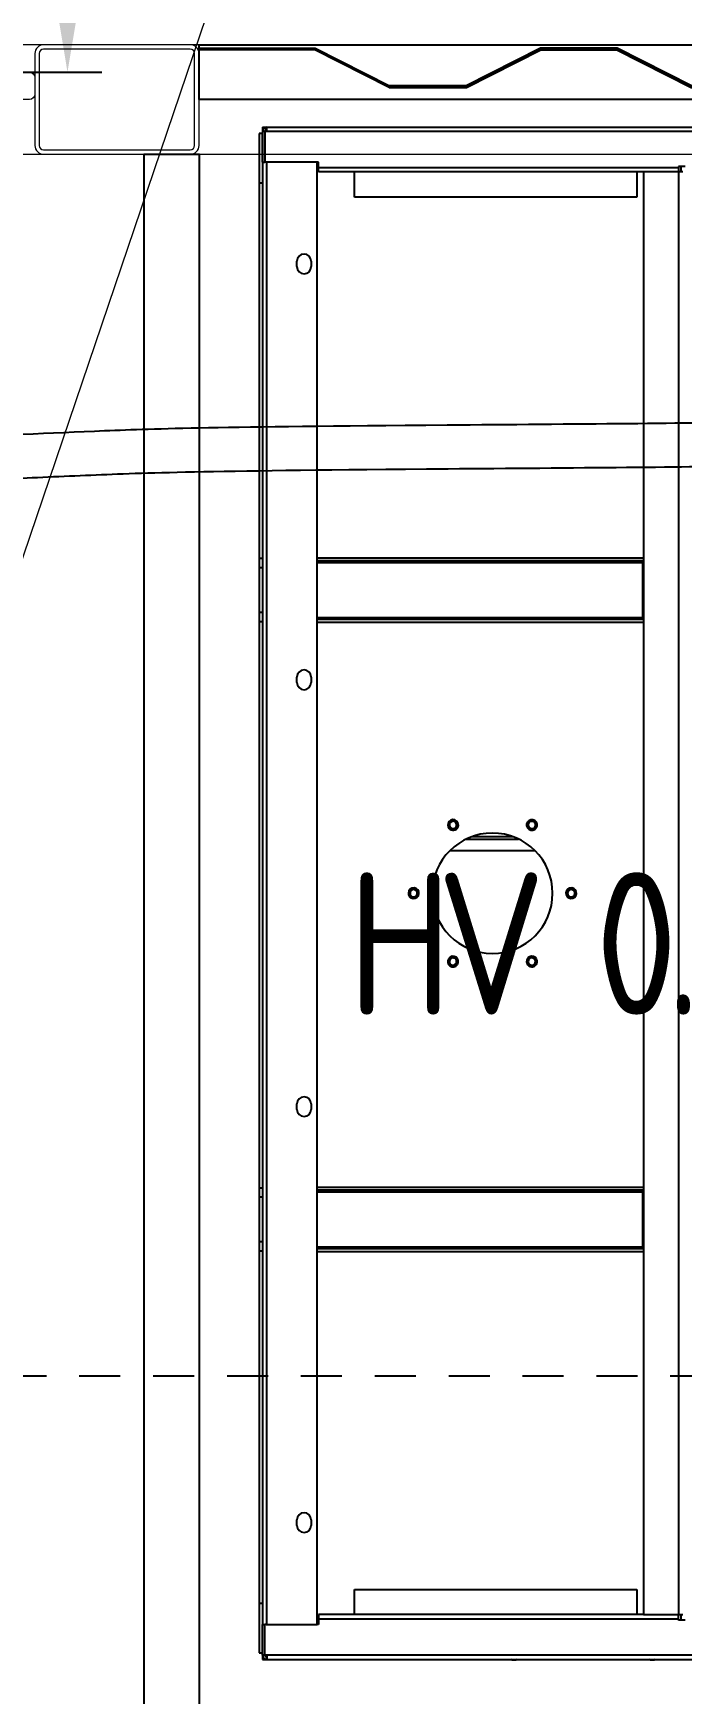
# Model space of a CAD drawing. Header units: millimetres. Extents: x 0 to 87554, y -20854 to 20404.
# Drawn here: x 11251 to 11843, y -14982 to -13465 of the extents above; entities that cross this region are included whole.
import ezdxf

# ---------------------------------------------------------------- set-up
doc = ezdxf.new("R2010")
doc.units = ezdxf.units.MM
doc.linetypes.add('CENTER', pattern=[50.8, 31.75, -6.35, 6.35, -6.35])
doc.linetypes.add('JIS_02_0.7', pattern=[1.35, 0.75, -0.6])
doc.layers.get('0').update_dxf_attribs({"lineweight": 15})
doc.layers.get('Defpoints').update_dxf_attribs({"lineweight": 15})
doc.layers.add('2', color=4, linetype='CENTER')
for name, color, linetype, lineweight in [('CO', 7, 'Continuous', 9), ('THICK', 7, 'Continuous', 0), ('标注', 1, 'Continuous', 18)]:
    doc.layers.add(name, color=color, linetype=linetype, lineweight=lineweight)
doc.styles.get("Standard").update_dxf_attribs({"font": 'isocp.shx', "width": 0.707, "bigfont": 'hztxt.shx'})
doc.styles.add('txtstyle_200', font='tssdeng.shx', dxfattribs={"bigfont": 'hztxt.shx'})
doc.styles.add('仿宋', font='', dxfattribs={"width": 0.8})
doc.styles.get('仿宋').set_extended_font_data('仿宋_gb2312')
doc.dimstyles.new('12倍', dxfattribs={"dimscale": 21, "dimtxt": 3.5, "dimasz": 2.5, "dimexe": 1.5, "dimexo": 0, "dimgap": 1, "dimtad": 1, "dimtoh": 1, "dimdsep": 46, "dimtxsty": '仿宋', "dimcen": 2.5, "dimdle": 5, "dimclrd": 4, "dimclre": 4, "dimclrt": 3, "dimadec": 0, "dimazin": 0, "dimtfac": 1, "dimtmove": 0, "dimatfit": 3, "dimfxl": 1, "dimtolj": 1, "dimarcsym": 0})
doc.dimstyles.new('DJ', dxfattribs={"dimtxt": 75, "dimasz": 75, "dimexe": 20, "dimexo": 0, "dimgap": 20, "dimtad": 1, "dimdec": 1, "dimtxsty": 'Standard', "dimcen": 10, "dimclrd": 95, "dimclre": 95, "dimclrt": 95, "dimadec": 0, "dimazin": 0, "dimtfac": 1, "dimtdec": 1, "dimtmove": 1, "dimatfit": 3, "dimfxl": 1, "dimlwd": 13, "dimlwe": 15, "dimarcsym": 0})

# ---------------------------------------------------------------- blocks, each defined once
blk = doc.blocks.new('*D186')
at = {"layer": 'Defpoints', "color": 0, "lineweight": -3}
for p in [(10787, -13013.1), (11212.2, -13500.7), (11282.2, -13500.7)]:
    blk.add_point(p, dxfattribs=at)
at = {"layer": 'THICK', "color": 4, "linetype": 'Continuous', "lineweight": -2}
for p, q in [((10787, -13013.1), (11313.7, -13013.1)), ((11282.2, -13065.6), (11282.2, -13448.2)), ((11212.2, -13500.7), (11313.7, -13500.7))]:
    blk.add_line(p, q, dxfattribs=at)
at = {"layer": 'THICK', "color": 4, "lineweight": -3}
for points in [[(11273.5, -13065.6), (11291, -13065.6), (11282.2, -13013.1)], [(11273.5, -13448.2), (11291, -13448.2), (11282.2, -13500.7)]]:
    blk.add_solid(points, dxfattribs=at)
at = {"layer": 'THICK', "color": 3, "lineweight": -3, "insert": (11224.5, -13256.9), "char_height": 73.5, "attachment_point": 5, "rotation": 90, "style": '仿宋'}
blk.add_mtext('\\A1;＜1000', dxfattribs=at)
blk = doc.blocks.new('A$C1B2D4C3C')
at = {"color": 87, "linetype": 'Continuous', "lineweight": 25}
for p, q in [((14, 1004.1), (14, 1001.1)), ((59, 1004.1), (14, 1004.1)), ((59, 1001.1), (59, 1004.1)), ((381.3, 1004.1), (59, 1004.1)), ((389.5, 1004.1), (381.3, 1004.1)), ((381.3, 1004.1), (381.3, 1001.1)), ((389.5, 1001.1), (389.5, 1004.1)), ((430.5, 1004.1), (389.5, 1004.1)), ((430.5, 1004.1), (430.5, 1001.1)), ((438.7, 1004.1), (430.5, 1004.1)), ((438.7, 1001.1), (438.7, 1004.1)), ((956.3, 1004.1), (438.7, 1004.1)), ((964.5, 1004.1), (956.3, 1004.1)), ((956.3, 1004.1), (956.3, 1001.1)), ((964.5, 1001.1), (964.5, 1004.1)), ((1005.5, 1004.1), (964.5, 1004.1)), ((1005.5, 1004.1), (1005.5, 1001.1)), ((1013.7, 1004.1), (1005.5, 1004.1)), ((1013.7, 1001.1), (1013.7, 1004.1)), ((1357, 1004.1), (1013.7, 1004.1)), ((1357, 1004.1), (1357, 1001.1)), ((1402, 1004.1), (1357, 1004.1)), ((1402, 1001.1), (1402, 1004.1)), ((8, 1001), (8, 997)), ((12, 1001), (8, 1001)), ((8, 997), (8, 90.5)), ((12, 997), (8, 997)), ((12, 1001), (40, 1001)), ((12, 999), (12, 1001)), ((12, 999), (40, 999)), ((12, 997), (12, 998.9)), ((12, 998.9), (40, 998.9)), ((12, 90.5), (12, 997)), ((14, 1001.1), (40, 1001.1)), ((23, 999), (23, 998.9)), ((1376, 1001.1), (40, 1001.1)), ((40, 1001.1), (40, 1001)), ((40, 1001), (40, 999)), ((40, 999), (40, 998.9)), ((40, 997.7), (40, 998.9)), ((40, 997.7), (40, 997.1)), ((40, 997.1), (1376, 997.1)), ((40, 997.1), (40, 951.1)), ((1376, 1001.1), (1402, 1001.1)), ((1376, 1001), (1376, 1001.1)), ((1404, 1001), (1376, 1001)), ((1376, 1001), (1376, 999)), ((1404, 999), (1376, 999)), ((1376, 998.9), (1376, 999)), ((1404, 998.9), (1376, 998.9)), ((1376, 997.7), (1376, 998.9)), ((1376, 997.1), (1376, 997.7)), ((1376, 951.1), (1376, 997.1)), ((1393, 998.9), (1393, 999)), ((1408, 1001), (1404, 1001)), ((1404, 999), (1404, 1001)), ((1404, 997), (1404, 998.9)), ((1404, 90.5), (1404, 997)), ((1404, 997), (1408, 997)), ((1408, 1001), (1408, 997)), ((1408, 997), (1408, 90.5)), ((130.5, 969.6), (135.5, 969.6)), ((135.5, 956.6), (130.5, 956.6)), ((510.5, 969.6), (515.5, 969.6)), ((515.5, 956.6), (510.5, 956.6)), ((900.5, 969.6), (905.5, 969.6)), ((905.5, 956.6), (900.5, 956.6)), ((1280.5, 969.6), (1285.5, 969.6)), ((1285.5, 956.6), (1280.5, 956.6)), ((40, 951.1), (1376, 951.1)), ((40, 950), (40, 951.1)), ((45, 950), (40, 950)), ((45, 950), (45, 621)), ((49, 950), (45, 950)), ((49, 653), (49, 950)), ((380.5, 653), (380.5, 951.1)), ((383, 653), (383, 951.1)), ((385, 951.1), (385, 653.5)), ((435, 653.5), (435, 951.1)), ((437, 951.1), (437, 653)), ((439.5, 951.1), (439.5, 653)), ((955.5, 653), (955.5, 951.1)), ((958, 653), (958, 951.1)), ((960, 951.1), (960, 653.5)), ((1010, 653.5), (1010, 951.1)), ((1012, 951.1), (1012, 653)), ((1014.5, 951.1), (1014.5, 653)), ((1367, 950), (1371, 950)), ((1367, 653), (1367, 950)), ((1371, 950), (1371, 621)), ((1371, 950), (1376, 950)), ((1376, 950), (1376, 951.1)), ((49, 917), (72, 917)), ((72, 917), (72, 659)), ((1344, 917), (1367, 917)), ((1344, 659), (1344, 917)), ((703.9, 863.3), (704, 863.3)), ((704.7, 863.3), (704, 863.3)), ((711.3, 862.7), (712, 862.7)), ((712.1, 862.7), (712, 862.7)), ((643.3, 823.6), (643.4, 823.7)), ((643.7, 824.3), (643.4, 823.7)), ((647.5, 829.7), (647.9, 830.3)), ((648, 830.4), (647.9, 830.3)), ((747, 829.8), (747, 752.2)), ((768.6, 830.7), (768.7, 830.6)), ((768.9, 830), (768.7, 830.6)), ((771.8, 824), (772.1, 823.4)), ((772.1, 823.3), (772.1, 823.4)), ((757.5, 814.9), (757.5, 767.1)), ((759.6, 772.1), (759.6, 809.9)), ((7.6, 773.3), (8, 774)), ((7.6, 773.3), (7.6, 769.7)), ((8, 769), (7.6, 769.7)), ((7.6, 769.7), (7.6, 769.7)), ((7.6, 769.7), (8, 769.1)), ((643.9, 758.7), (643.9, 758.6)), ((644.2, 758), (643.9, 758.6)), ((647.1, 752), (647.3, 751.4)), ((647.4, 751.3), (647.3, 751.4)), ((768, 751.6), (768.1, 751.7)), ((768.5, 752.3), (768.1, 751.7)), ((772.3, 757.7), (772.6, 758.3)), ((772.7, 758.4), (772.6, 758.3)), ((703.9, 719.3), (704, 719.3)), ((704.7, 719.3), (704, 719.3)), ((711.3, 718.7), (712, 718.7)), ((712.1, 718.7), (712, 718.7)), ((72, 659), (49, 659)), ((1367, 653), (49, 653)), ((49, 653), (49, 621)), ((384.7, 653), (385, 653.5)), ((385, 653.5), (384.7, 653)), ((385, 653.5), (435, 653.5)), ((435, 653.5), (435.3, 653)), ((435.3, 653), (435, 653.5)), ((959.7, 653), (960, 653.5)), ((960, 653.5), (959.7, 653)), ((960, 653.5), (1010, 653.5)), ((1010, 653.5), (1010.3, 653)), ((1010.3, 653), (1010, 653.5)), ((1367, 659), (1344, 659)), ((1367, 621), (1367, 653)), ((7.6, 646.8), (8, 647.5)), ((7.6, 646.8), (7.6, 643.2)), ((8, 642.5), (7.6, 643.2)), ((7.6, 643.2), (7.6, 643.2)), ((7.6, 643.2), (8, 642.6)), ((44, 615), (44, 621)), ((44, 621), (45, 621)), ((49, 619), (44, 619)), ((45, 621), (49, 621)), ((1367, 621), (49, 621)), ((49, 621), (49, 617)), ((1371, 621), (1367, 621)), ((1367, 617), (1367, 621)), ((1372, 619), (1367, 619)), ((1372, 621), (1371, 621)), ((1372, 615), (1372, 621))]:
    blk.add_line(p, q, dxfattribs=at)
for centre, radius, start, end in [((12, 997), 4, 90, 180), ((12, 997), 2, 90, 180), ((16.7, 999.1), 0.2, 210, 270), ((1404, 997), 4, 0, 90), ((1404, 997), 2, 0, 90), ((130.5, 963.1), 6.5, 90, 270), ((135.5, 963.1), 6.5, 270, 90), ((510.5, 963.1), 6.5, 90, 270), ((515.5, 963.1), 6.5, 270, 90), ((900.5, 963.1), 6.5, 90, 270), ((905.5, 963.1), 6.5, 270, 90), ((1280.5, 963.1), 6.5, 90, 270), ((1285.5, 963.1), 6.5, 270, 90), ((708, 863), 4.86, 355.1046, 175.1046), ((708, 863), 4.09, 355.1046, 175.1046), ((708, 863), 4, 355.1046, 175.1046), ((708, 863), 3.32, 355.1046, 175.1046), ((708, 863), 4.86, 175.1046, 355.1046), ((708, 863), 4.09, 175.1046, 355.1046), ((708, 863), 4, 175.1046, 355.1046), ((708, 863), 3.32, 175.1046, 355.1046), ((708, 791), 55, 90, 270), ((708, 791), 55, 270, 90), ((645.6, 827), 4.86, 55.1046, 235.1046), ((645.6, 827), 4.09, 55.1046, 235.1046), ((645.6, 827), 4, 55.1046, 235.1046), ((645.6, 827), 3.32, 55.1046, 235.1046), ((645.6, 827), 4.86, 235.1046, 55.1046), ((645.6, 827), 4.09, 235.1046, 55.1046), ((645.6, 827), 4, 235.1046, 55.1046), ((645.6, 827), 3.32, 235.1046, 55.1046), ((770.4, 827), 4.86, 115.1046, 295.1046), ((770.4, 827), 4.09, 115.1046, 295.1046), ((770.4, 827), 4, 115.1046, 295.1046), ((770.4, 827), 3.32, 115.1046, 295.1046), ((770.4, 827), 4.86, 295.1046, 115.1046), ((770.4, 827), 4.09, 295.1046, 115.1046), ((770.4, 827), 4, 295.1046, 115.1046), ((770.4, 827), 3.32, 295.1046, 115.1046), ((645.6, 755), 4.86, 115.1046, 295.1046), ((645.6, 755), 4.09, 115.1046, 295.1046), ((645.6, 755), 4, 115.1046, 295.1046), ((645.6, 755), 4.86, 295.1046, 115.1046), ((645.6, 755), 4.09, 295.1046, 115.1046), ((645.6, 755), 4, 295.1046, 115.1046), ((770.4, 755), 4.86, 55.1046, 235.1046), ((770.4, 755), 4.09, 55.1046, 235.1046), ((770.4, 755), 4, 55.1046, 235.1046), ((770.4, 755), 4.86, 235.1046, 55.1046), ((645.6, 755), 3.32, 115.1046, 295.1046), ((645.6, 755), 3.32, 295.1046, 115.1046), ((770.4, 755), 3.32, 55.1046, 235.1046), ((770.4, 755), 4.09, 235.1046, 55.1046), ((770.4, 755), 4, 235.1046, 55.1046), ((770.4, 755), 3.32, 235.1046, 55.1046), ((708, 719), 4.86, 175.1046, 355.1046), ((708, 719), 4.86, 355.1046, 175.1046), ((708, 719), 4.09, 355.1046, 175.1046), ((708, 719), 4.09, 175.1046, 355.1046), ((708, 719), 4, 355.1046, 175.1046), ((708, 719), 4, 175.1046, 355.1046), ((708, 719), 3.32, 355.1046, 175.1046), ((708, 719), 3.32, 175.1046, 355.1046)]:
    blk.add_arc(centre, radius, start, end, dxfattribs=at)
blk = doc.blocks.new('5y7u88')
at = {"lineweight": -3}
for p, q in [((-226.7, 34.5), (-226.7, 36)), ((-226.7, 36), (-120.7, 36)), ((-121, 34.5), (-226.7, 34.5)), ((-53, 0), (-121, 34.5)), ((-120.7, 36), (-52.7, 1.5)), ((85.3, 36), (17.3, 1.5)), ((17.7, 0), (85.7, 34.5)), ((155.3, 36), (85.3, 36)), ((85.7, 34.5), (155, 34.5)), ((155, 34.5), (223, 0)), ((223.3, 1.5), (155.3, 36)), ((293.3, 1.5), (361.3, 36)), ((361.3, 36), (293.3, 1.5)), ((361.7, 34.5), (293.7, 0)), ((293.7, 0), (361.7, 34.5)), ((361.3, 36), (431.3, 36)), ((431, 34.5), (361.7, 34.5)), ((499, 0), (431, 34.5)), ((431.3, 36), (499.3, 1.5)), ((569.3, 1.5), (637.3, 36)), ((637.7, 34.5), (569.7, 0)), ((637.3, 36), (707.3, 36)), ((707, 34.5), (637.7, 34.5)), ((775, 0), (707, 34.5)), ((707.3, 36), (775.3, 1.5)), ((845.3, 1.5), (913.3, 36)), ((913.7, 34.5), (845.7, 0)), ((913.3, 36), (983.3, 36)), ((983, 34.5), (913.7, 34.5)), ((1051, 0), (983, 34.5)), ((983.3, 36), (1051.3, 1.5)), ((1121.3, 1.5), (1189.3, 36)), ((1189.7, 34.5), (1121.7, 0)), ((1189.3, 36), (1221.3, 36)), ((1221.3, 34.5), (1189.7, 34.5)), ((1221.3, 36), (1221.3, 34.5)), ((-53, 0), (-17.7, 0)), ((-17.7, 1.5), (-52.7, 1.5)), ((17.3, 1.5), (-17.7, 1.5)), ((-17.7, 0), (17.7, 0)), ((223, 0), (258.3, 0)), ((258.3, 1.5), (223.3, 1.5)), ((293.3, 1.5), (258.3, 1.5)), ((258.3, 0), (293.7, 0)), ((534.3, 0), (499, 0)), ((499.3, 1.5), (534.3, 1.5)), ((534.3, 1.5), (569.3, 1.5)), ((569.7, 0), (534.3, 0)), ((810.3, 0), (775, 0)), ((775.3, 1.5), (810.3, 1.5)), ((810.3, 1.5), (845.3, 1.5)), ((845.7, 0), (810.3, 0)), ((1121.7, 0), (1051, 0)), ((1051.3, 1.5), (1121.3, 1.5))]:
    blk.add_line(p, q, dxfattribs=at)

msp = doc.modelspace()

# ---------------------------------------------------------------- linework, layer by layer
at = {"lineweight": -3}
for points in [[(12850.387, -13525.732), (11402.388, -13525.732), (11402.388, -13475.734), (12850.387, -13475.734)], [(11402.388, -15807.734), (11352.388, -15807.734), (11352.388, -13575.734), (11402.388, -13575.734)]]:
    msp.add_lwpolyline(points, close=True, dxfattribs=at)
at = {"color": 5, "lineweight": -3}
for points, knots in [([(10138.248, -13765.766), (10151.144, -13762.486), (10164.071, -13759.198), (10187.621, -13753.327), (10198.229, -13750.726), (10215.851, -13746.536), (10222.844, -13744.907), (10243.877, -13740.141), (10257.929, -13737.132), (10303.712, -13727.863), (10340.554, -13722.246), (10456.37, -13707.433), (10470.636, -13700.271), (11106.061, -13839.759), (11136.433, -13837.585), (11216.646, -13832.592), (11266.443, -13830.249), (11365.897, -13826.284), (11415.556, -13824.664), (11741.212, -13822.147), (11867.259, -13821.272), (11927.039, -13819.474), (11970.776, -13818.563), (12010.877, -13816.858), (12027.25, -13816.115), (12057.595, -13814.626), (12071.576, -13813.896), (12085.557, -13813.125)], [0, 0, 0, 0, 39.90869459, 39.90869459, 72.45840992, 72.45840992, 93.79323409, 93.79323409, 136.46288243, 136.46288243, 232.53980227, 232.53980227, 424.69364194, 424.69364194, 515.36034045, 515.36034045, 664.2956147, 664.2956147, 813.23088895, 813.23088895, 891.51689433, 891.51689433, 962.95876498, 962.95876498, 1012.29595826, 1012.29595826, 1054.44126452, 1054.44126452, 1054.44126452, 1054.44126452]), ([(10148.108, -13804.532), (10160.945, -13801.267), (10173.753, -13798.009), (10197.07, -13792.195), (10207.587, -13789.616), (10224.999, -13785.476), (10231.898, -13783.869), (10252.595, -13779.18), (10266.433, -13776.219), (10313.059, -13767.8), (10340.959, -13762.806), (10445.02, -13749.432), (10451.546, -13742.661), (11083.678, -13881.613), (11118.389, -13878.933), (11178.971, -13874.953), (11204.821, -13873.474), (11256.535, -13870.834), (11282.401, -13869.673), (11360.031, -13866.504), (11411.824, -13864.809), (11739.661, -13862.221), (11865.676, -13861.35), (11925.812, -13859.549), (11969.931, -13858.629), (12010.787, -13856.902), (12027.519, -13856.147), (12058.026, -13854.656), (12071.793, -13853.94), (12085.557, -13853.186)], [0, 0, 0, 0, 39.7269061, 39.7269061, 72.42897964, 72.42897964, 93.89798441, 93.89798441, 136.83599394, 136.83599394, 222.71201302, 222.71201302, 394.46405118, 394.46405118, 499.1675563, 499.1675563, 576.97787912, 576.97787912, 654.78820194, 654.78820194, 810.40884757, 810.40884757, 888.48679191, 888.48679191, 960.8237947, 960.8237947, 1010.97746926, 1010.97746926, 1052.2414183, 1052.2414183, 1052.2414183, 1052.2414183])]:
    msp.add_open_spline(points, degree=3, knots=knots, dxfattribs=at)
at = {"layer": '2', "color": 1, "linetype": 'JIS_02_0.7', "ltscale": 50}
msp.add_line((6837.976, -14691.734), (13206.433, -14691.734), dxfattribs=at)
at = {"layer": 'CO'}
msp.add_lwpolyline([(12850.387, -13475.734), (7163.387, -13475.734), (7163.387, -13575.734), (12850.387, -13575.734)], close=True, dxfattribs=at)
for points in [[(11260.388, -13575.734), (11394.388, -13575.734, 0.41421356), (11402.388, -13567.734), (11402.388, -13483.734, 0.41421356), (11394.388, -13475.734), (11260.388, -13475.734, 0.41421356), (11252.388, -13483.734), (11252.388, -13567.734, 0.41421356)], [(11260.388, -13575.734), (11394.388, -13575.734, 0.41421356), (11402.388, -13567.734), (11402.388, -13483.734, 0.41421356), (11394.388, -13475.734), (11260.388, -13475.734, 0.41421356), (11252.388, -13483.734), (11252.388, -13567.734, 0.41421356)], [(11260.388, -13571.734), (11394.388, -13571.734, 0.41421356), (11398.388, -13567.734), (11398.388, -13483.734, 0.41421356), (11394.388, -13479.734), (11260.388, -13479.734, 0.41421356), (11256.388, -13483.734), (11256.388, -13567.734, 0.41421356)], [(11260.388, -13571.734), (11394.388, -13571.734, 0.41421356), (11398.388, -13567.734), (11398.388, -13483.734, 0.41421356), (11394.388, -13479.734), (11260.388, -13479.734, 0.41421356), (11256.388, -13483.734), (11256.388, -13567.734, 0.41421356)], [(11252.388, -13520.734, -0.41421356), (11247.388, -13525.734), (11207.388, -13525.734, -0.41421356), (11202.388, -13520.734), (11202.388, -13505.734, -0.41421356), (11207.388, -13500.734), (11247.388, -13500.734, -0.41421356), (11252.388, -13505.734)]]:
    msp.add_lwpolyline(points, format="xyb", close=True, dxfattribs=at)

# ---------------------------------------------------------------- block references
at = {"lineweight": -3}
msp.add_blockref('5y7u88', (11629.067, -13514.734), dxfattribs=at)
at = {"rotation": 90}
msp.add_blockref('A$C1B2D4C3C', (12461.462, -14958.944), dxfattribs=at)

# ---------------------------------------------------------------- texts
at = {"layer": '标注', "color": 1, "lineweight": 0, "insert": (11538.003, -14361.774), "char_height": 130, "width": 598.8645, "attachment_point": 7, "style": 'txtstyle_200'}
msp.add_mtext('{\\Fgbenor,gbcbig|c134;\\T0.8;HV 0.8T}', dxfattribs=at)

# ---------------------------------------------------------------- dimensions: what is measured, and where the dimension line sits
at = {"layer": 'THICK', "lineweight": -3}
dim = msp.add_linear_dim(base=(11282.242, -13500.734), p1=(10786.981, -13013.067), p2=(11212.208, -13500.734), angle=270, text='＜1000', dimstyle='12倍', dxfattribs=at)
dim.commit()
dim.dimension.update_dxf_attribs({"geometry": '*D186', "text_midpoint": (11224.492, -13256.9)})

# ---------------------------------------------------------------- leaders
msp.add_leader([(11003.524, -14645.734), (11548.173, -13039.326), (12608.302, -13039.326)], dimstyle='DJ', override={"dimtad": 0, "dimfxl": 1.25, "dimarcsym": 1}, dxfattribs=at)

doc.saveas('drawing.dxf')
